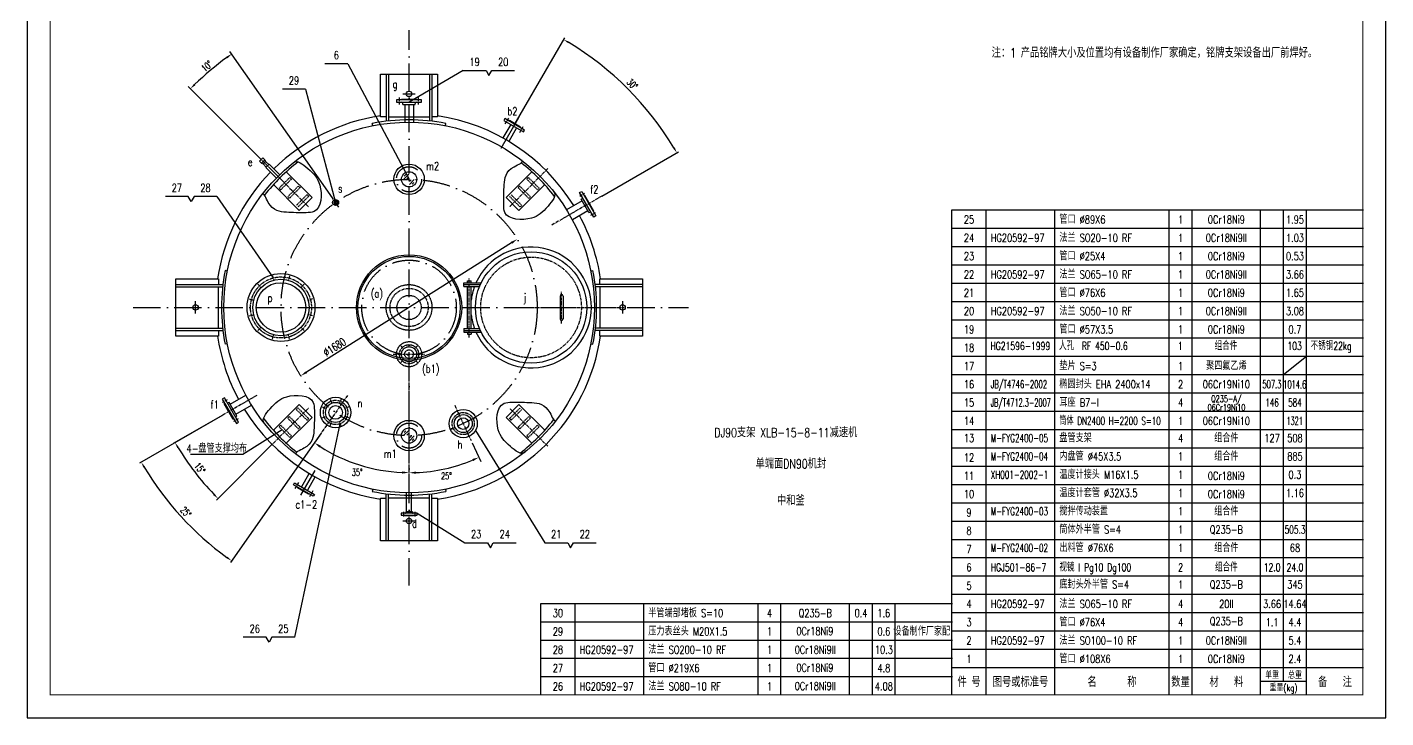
# Model space of a CAD drawing. Extents: x -20637 to -11727, y 16146 to 28761.
# Drawn here: x -20637 to -11727, y 16146 to 20674 of the extents above; entities that cross this region are included whole.
import ezdxf
from ezdxf.enums import TextEntityAlignment as Align

# ---------------------------------------------------------------- set-up
doc = ezdxf.new("R2010")
doc.units = 0
doc.header["$LTSCALE"] = 15
for name, pattern in [('ACAD_ISO10W100', [18, 12, -3, 0, -3]), ('CENTER', [2, 1.25, -0.25, 0.25, -0.25]), ('HIDDEN', [0.375, 0.25, -0.125])]:
    doc.linetypes.add(name, pattern=pattern)
for name, color, linetype in [('CEN', 2, 'CENTER'), ('hgj', 1, 'Continuous'), ('hgjx', 2, 'CENTER'), ('hgjy', 7, 'Continuous'), ('K1', 4, 'Continuous'), ('RENK', 7, 'Continuous'), ('tank', 1, 'Continuous'), ('tankx', 2, 'ACAD_ISO10W100'), ('tanky', 7, 'Continuous'), ('zz', 1, 'Continuous')]:
    doc.layers.add(name, color=color, linetype=linetype)
doc.styles.add('hzfs', font='simplex.shx', dxfattribs={"width": 0.7, "bigfont": 'hzfs.shx'})
doc.styles.get("Standard").update_dxf_attribs({"font": 'txt', "width": 0.7, "bigfont": 'hztxt.shx'})
doc.dimstyles.new('PVCAD$2', dxfattribs={"dimscale": 15, "dimtxt": 3, "dimasz": 3, "dimexe": 2, "dimexo": 1, "dimgap": 1, "dimtad": 2, "dimtih": 1, "dimdec": 0, "dimzin": 0, "dimdsep": 46, "dimtxsty": 'hzfs', "dimcen": 0, "dimclrd": 4, "dimclre": 4, "dimclrt": 7, "dimadec": 0, "dimazin": 0, "dimtfac": 0.7, "dimtmove": 0, "dimatfit": 0, "dimfxl": 0, "dimarcsym": 0})
doc.dimstyles.get("Standard").update_dxf_attribs({"dimtxt": 0.18, "dimasz": 0.18, "dimexe": 0.18, "dimexo": 0.0625, "dimgap": 0.09, "dimtad": 0, "dimtih": 1, "dimtoh": 1, "dimdec": 4, "dimzin": 0, "dimdsep": 46, "dimtxsty": 'Standard', "dimcen": 0.09, "dimadec": 0, "dimazin": 0, "dimtfac": 1, "dimtdec": 4, "dimtofl": 0, "dimtmove": 0, "dimatfit": 3, "dimfxl": 0, "dimtolj": 1, "dimtzin": 0, "dimarcsym": 0})

# ---------------------------------------------------------------- blocks, each defined once
blk = doc.blocks.new('*D103')
at = {"color": 4, "lineweight": -2}
blk.add_line((-17460.5, 19260.3), (-18805.4, 18412.3), dxfattribs=at)
at = {"color": 4}
for points in [[(-17464.5, 19266.7), (-17456.5, 19254), (-17422.4, 19284.3)], [(-18809.4, 18418.6), (-18801.4, 18405.9), (-18843.5, 18388.3)]]:
    blk.add_solid(points, dxfattribs=at)
at = {"layer": 'Defpoints', "color": 0}
for p in [(-17422.4, 19284.3), (-18843.5, 18388.3)]:
    blk.add_point(p, dxfattribs=at)
at = {"color": 0, "insert": (-18621.7, 18576.9), "char_height": 52.5, "attachment_point": 5, "rotation": 32.23327, "style": 'hzfs'}
blk.add_mtext('\\A1;∅1680', dxfattribs=at)
blk = doc.blocks.new('*D86')
at = {"color": 4, "lineweight": -2}
for p, q in [((-19354.1, 18131.3), (-19900.9, 17815.6)), ((-18710.5, 18011.6), (-19303.9, 17164.1))]:
    blk.add_line(p, q, dxfattribs=at)
blk.add_arc((-18133, 18836.3), 2027.9, 211.10191, 233.89809, dxfattribs=at)
at = {"color": 4}
for points in [[(-19875, 17785.5), (-19863.8, 17792.1), (-19889.2, 17822.4)], [(-19324.1, 17203.1), (-19331.6, 17192.5), (-19296.1, 17175.2)]]:
    blk.add_solid(points, dxfattribs=at)
at = {"layer": 'Defpoints', "color": 0}
for p in [(-19132.4, 18259.3), (-18536.4, 18260.2), (-19354.1, 18131.3), (-18710.5, 18011.6), (-19723.7, 17578.5)]:
    blk.add_point(p, dxfattribs=at)
at = {"color": 7, "insert": (-19597.1, 17494.7), "char_height": 45, "attachment_point": 5, "rotation": 312.5, "style": 'hzfs'}
blk.add_mtext('\\A1;25°', dxfattribs=at)
blk = doc.blocks.new('*D87')
at = {"color": 4, "lineweight": -2}
for p, q in [((-17443, 20031.4), (-17112.3, 20604.2)), ((-16869.2, 19565.9), (-16365.1, 19857))]:
    blk.add_line(p, q, dxfattribs=at)
blk.add_arc((-18133, 18836.3), 2027.9, 31.10191, 58.89809, dxfattribs=at)
at = {"color": 4}
for points in [[(-17088.7, 20567.1), (-17082.1, 20578.3), (-17119, 20592.5)], [(-16391, 19887.2), (-16402.2, 19880.6), (-16376.8, 19850.3)]]:
    blk.add_solid(points, dxfattribs=at)
at = {"layer": 'Defpoints', "color": 0}
for p in [(-16579.5, 20139.8), (-17443, 20031.4), (-17558.9, 19830.7), (-16869.2, 19565.9), (-17199.5, 19375.2)]:
    blk.add_point(p, dxfattribs=at)
at = {"color": 7, "insert": (-16669.3, 20300), "char_height": 45, "attachment_point": 5, "rotation": 315, "style": 'hzfs'}
blk.add_mtext('\\A1;30°', dxfattribs=at)
blk = doc.blocks.new('*D89')
at = {"layer": 'Defpoints', "color": 0}
for p in [(-19390.8, 20427), (-19110.1, 19813.5), (-18953.5, 19656.8), (-18636.1, 19554.9), (-18593.6, 19494.1)]:
    blk.add_point(p, dxfattribs=at)
at = {"layer": 'hgjy', "color": 4, "lineweight": -2}
for p, q in [((-18636.1, 19554.9), (-19307.3, 20513.5)), ((-19110.1, 19813.5), (-19580.7, 20284.1))]:
    blk.add_line(p, q, dxfattribs=at)
blk.add_arc((-18133, 18836.3), 2027.9, 126.10191, 133.89809, dxfattribs=at)
at = {"layer": 'hgjy', "color": 4}
for points in [[(-19331.6, 20480.1), (-19324.1, 20469.5), (-19296.1, 20497.5)], [(-19534.5, 20292.9), (-19543.6, 20302.2), (-19566.9, 20270.3)]]:
    blk.add_solid(points, dxfattribs=at)
at = {"layer": 'hgjy', "color": 7, "insert": (-19459.6, 20417.4), "char_height": 45, "attachment_point": 5, "rotation": 40, "style": 'hzfs'}
blk.add_mtext('\\A1;10°', dxfattribs=at)
blk = doc.blocks.new('*D93')
at = {"color": 4, "lineweight": -2}
for p, q in [((-19354.1, 18131.3), (-19679, 17943.7)), ((-19043.3, 17926), (-19395.3, 17574))]:
    blk.add_line(p, q, dxfattribs=at)
blk.add_arc((-18133, 18836.3), 1771.7, 211.26123, 223.73877, dxfattribs=at)
at = {"color": 4}
for points in [[(-19653.1, 17913.6), (-19641.9, 17920.2), (-19667.3, 17950.4)], [(-19408.4, 17615.9), (-19417.7, 17606.8), (-19385.8, 17583.5)]]:
    blk.add_solid(points, dxfattribs=at)
at = {"layer": 'Defpoints', "color": 0}
for p in [(-19132.4, 18259.3), (-19354.1, 18131.3), (-18793.1, 18176.2), (-19043.3, 17926), (-19584.3, 17820.1)]:
    blk.add_point(p, dxfattribs=at)
at = {"color": 7, "insert": (-19505.3, 17783.3), "char_height": 45, "attachment_point": 5, "rotation": 307.5, "style": 'hzfs'}
blk.add_mtext('\\A1;15°', dxfattribs=at)
blk = doc.blocks.new('*D113')
at = {"layer": 'Defpoints', "color": 0}
for p in [(-18133, 18476.3), (-17833.9, 18194.9), (-17726, 17963.6), (-17975.9, 17763.9), (-18133, 17635.7)]:
    blk.add_point(p, dxfattribs=at)
at = {"layer": 'tanky', "color": 4, "lineweight": -2}
blk.add_line((-17719.7, 17950), (-17662.2, 17826.9), dxfattribs=at)
blk.add_arc((-18133, 18836.3), 1083.8, 272.37907, 292.62093, dxfattribs=at)
at = {"layer": 'tanky', "color": 4}
for points in [[(-17719.1, 17842.7), (-17713.1, 17829), (-17674.9, 17854)], [(-18087.8, 17745.9), (-18088.1, 17760.9), (-18133, 17752.5)]]:
    blk.add_solid(points, dxfattribs=at)
at = {"layer": 'tanky', "color": 7, "insert": (-17888.2, 17732.3), "char_height": 45, "attachment_point": 5, "style": 'hzfs'}
blk.add_mtext('25°', dxfattribs=at)
blk = doc.blocks.new('*D114')
at = {"layer": 'Defpoints', "color": 0}
for p in [(-18133, 18476.3), (-18536.4, 18260.2), (-18710.5, 18011.6), (-18561.8, 17842.3), (-18133, 17635.7)]:
    blk.add_point(p, dxfattribs=at)
at = {"layer": 'tanky', "color": 4, "lineweight": -2}
blk.add_line((-18719.1, 17999.3), (-18771.1, 17924.9), dxfattribs=at)
blk.add_arc((-18133, 18836.3), 1082.6, 237.38175, 267.61825, dxfattribs=at)
at = {"layer": 'tanky', "color": 4}
for points in [[(-18720.7, 17918.2), (-18712.4, 17930.7), (-18753.9, 17949.5)], [(-18177.8, 17762.1), (-18178.1, 17747.2), (-18133, 17753.7)]]:
    blk.add_solid(points, dxfattribs=at)
at = {"layer": 'tanky', "color": 7, "insert": (-18473.6, 17755.9), "char_height": 45, "attachment_point": 5, "style": 'hzfs'}
blk.add_mtext('35°', dxfattribs=at)

msp = doc.modelspace()

# ---------------------------------------------------------------- linework, layer by layer
for p, q in [((-20637.40791, 28761.29449), (-20637.40791, 16146.29449)), ((-20637.40791, 28761.29449), (-20637.40791, 16146.29449)), ((-11727.40791, 16146.29449), (-11727.40791, 28761.29449)), ((-11727.40791, 16146.29449), (-11727.40791, 28761.29449)), ((-18534.77223, 20433.81733), (-18132.972, 19676.32094)), ((-17778.03085, 20389.77044), (-18132.972, 20181.32094)), ((-18812.65871, 20268.27843), (-18614.84399, 19524.50546)), ((-17415.472, 20079.06739), (-17531.39418, 19878.2843)), ((-12398.22723, 18396.29449), (-12248.22723, 18516.29449)), ((-18843.06228, 17606.4085), (-18749.73247, 17768.06048)), ((-18080.472, 17487.32094), (-17768.20146, 17293.92743)), ((-20637.40791, 16146.29449), (-11727.40791, 16146.29449)), ((-20637.40791, 16146.29449), (-11727.40791, 16146.29449))]:
    msp.add_line(p, q)
at = {"color": 1}
for p, q in [((-19101.52838, 19782.2499), (-19114.57674, 19795.29825)), ((-19101.52838, 19782.2499), (-19090.43123, 19776.80961)), ((-19078.90097, 19804.87732), (-19091.94932, 19817.92567)), ((-19078.90097, 19804.87732), (-19073.46067, 19793.78017)), ((-19052.35134, 19772.67084), (-19073.46067, 19793.78017)), ((-19052.35134, 19772.67084), (-19073.46067, 19793.78017)), ((-19069.3219, 19755.70027), (-19090.43123, 19776.80961)), ((-19003.34595, 19684.06747), (-19072.15033, 19752.87185)), ((-18980.71854, 19706.69489), (-19049.52291, 19775.49926))]:
    msp.add_line(p, q, dxfattribs=at)
at = {"color": 7, "linetype": 'CENTER'}
msp.add_line((-18953.49373, 19656.84267), (-19110.1342, 19813.48313), dxfattribs=at)
at = {"linetype": 'HIDDEN'}
for p, q in [((-18914.88429, 19688.9439), (-18985.59497, 19618.23322)), ((-18985.59497, 19618.23322), (-18974.98837, 19607.62662)), ((-18904.27769, 19678.3373), (-18974.98837, 19607.62662)), ((-18858.31575, 19632.37536), (-18929.02643, 19561.66468)), ((-18847.70915, 19621.76876), (-18918.41982, 19551.05808)), ((-18914.88429, 19688.9439), (-18904.27769, 19678.3373)), ((-18858.31575, 19632.37536), (-18847.70915, 19621.76876)), ((-17407.62826, 19632.37536), (-17418.23486, 19621.76876)), ((-17347.52418, 19551.05808), (-17418.23486, 19621.76876)), ((-17336.91758, 19561.66468), (-17407.62826, 19632.37536)), ((-17351.05972, 19688.9439), (-17361.66632, 19678.3373)), ((-17290.95564, 19607.62662), (-17361.66632, 19678.3373)), ((-17280.34904, 19618.23322), (-17351.05972, 19688.9439)), ((-17280.34904, 19618.23322), (-17290.95564, 19607.62662)), ((-18929.02643, 19561.66468), (-18918.41982, 19551.05808)), ((-18801.7472, 19575.80682), (-18872.45788, 19505.09614)), ((-18791.1406, 19565.20022), (-18861.85128, 19494.48954)), ((-18801.7472, 19575.80682), (-18791.1406, 19565.20022)), ((-17404.09273, 19494.48954), (-17474.8034, 19565.20022)), ((-17393.48612, 19505.09614), (-17464.1968, 19575.80682)), ((-17336.91758, 19561.66468), (-17347.52418, 19551.05808)), ((-17393.48612, 19505.09614), (-17404.09273, 19494.48954)), ((-18872.45788, 18167.54574), (-18861.85128, 18178.15234)), ((-18861.85128, 18178.15234), (-18791.1406, 18107.44166)), ((-17474.8034, 18107.44166), (-17404.09273, 18178.15234)), ((-18929.02643, 18110.97719), (-18918.41982, 18121.5838)), ((-18929.02643, 18110.97719), (-18858.31575, 18040.26652)), ((-18918.41982, 18121.5838), (-18847.70915, 18050.87312)), ((-18872.45788, 18167.54574), (-18801.7472, 18096.83506)), ((-18801.7472, 18096.83506), (-18791.1406, 18107.44166)), ((-17464.1968, 18096.83506), (-17474.8034, 18107.44166)), ((-17464.1968, 18096.83506), (-17393.48612, 18167.54574)), ((-17418.23486, 18050.87312), (-17347.52418, 18121.5838)), ((-17407.62826, 18040.26652), (-17336.91758, 18110.97719)), ((-17336.91758, 18110.97719), (-17347.52418, 18121.5838)), ((-18985.59497, 18054.40865), (-18974.98837, 18065.01525)), ((-18985.59497, 18054.40865), (-18914.88429, 17983.69797)), ((-18974.98837, 18065.01525), (-18904.27769, 17994.30457)), ((-18858.31575, 18040.26652), (-18847.70915, 18050.87312)), ((-17407.62826, 18040.26652), (-17418.23486, 18050.87312)), ((-17361.66632, 17994.30457), (-17290.95564, 18065.01525)), ((-17351.05972, 17983.69797), (-17280.34904, 18054.40865)), ((-17280.34904, 18054.40865), (-17290.95564, 18065.01525)), ((-18914.88429, 17983.69797), (-18904.27769, 17994.30457)), ((-17351.05972, 17983.69797), (-17361.66632, 17994.30457))]:
    msp.add_line(p, q, dxfattribs=at)
at = {"color": 1, "linetype": 'Continuous'}
msp.add_circle((-17332.972, 18836.32094), 365, dxfattribs=at)
at = {"color": 2, "linetype": 'CENTER'}
msp.add_circle((-17332.972, 18836.32094), 330, dxfattribs=at)
at = {"linetype": 'HIDDEN'}
for centre, radius in [((-18132.972, 18836.32094), 150), ((-18132.972, 18836.32094), 79.5), ((-18132.972, 18529.9553), 82.5), ((-18132.972, 18529.9553), 49.5), ((-18132.972, 18529.9553), 28.5)]:
    msp.add_circle(centre, radius, dxfattribs=at)
msp.add_arc((-18614.77621, 19524.40865), 14.37779, 215.490355208, 125)
at = {"layer": 'CEN'}
for p, q in [((-19043.28261, 19746.63154), (-18793.1425, 19496.49144)), ((-17222.6614, 19746.63154), (-17472.8015, 19496.49144)), ((-18593.55631, 19494.10349), (-18636.13168, 19554.90743)), ((-18236.8495, 18529.9553), (-18031.50518, 18529.9553)), ((-18536.36514, 18260.21584), (-18710.47574, 18011.56012)), ((-17833.87631, 18194.90815), (-17726.03042, 17963.6319)), ((-19043.28261, 17926.01034), (-18793.1425, 18176.15044)), ((-17222.6614, 17926.01034), (-17472.8015, 18176.15044))]:
    msp.add_line(p, q, dxfattribs=at)
msp.add_circle((-17777.97266, 18075.0224), 72.5, dxfattribs=at)
at = {"layer": 'Defpoints', "color": 0, "linetype": 'ByBlock'}
for p in [(-19103.26303, 19806.61196), (-19060.83662, 19764.18556), (-19060.83662, 19764.18556)]:
    msp.add_point(p, dxfattribs=at)
at = {"layer": 'hgj'}
for p, q in [((-18050.472, 20197.32094), (-18215.472, 20197.32094)), ((-18215.472, 20197.32094), (-18215.472, 20181.32094)), ((-18215.472, 20181.32094), (-18050.472, 20181.32094)), ((-18182.472, 20201.32094), (-18083.472, 20201.32094)), ((-18182.472, 20197.32094), (-18182.472, 20201.32094)), ((-18173.712, 20167.32094), (-18174.56234, 20176.76913)), ((-18173.712, 20167.32094), (-18092.232, 20167.32094)), ((-18161.472, 20167.32094), (-18161.472, 20050.98663)), ((-18104.472, 20167.32094), (-18104.472, 20050.98663)), ((-18092.232, 20167.32094), (-18091.38167, 20176.76913)), ((-18083.472, 20201.32094), (-18083.472, 20197.32094)), ((-18050.472, 20181.32094), (-18050.472, 20197.32094)), ((-17504.92391, 20074.13215), (-17511.92391, 20062.00779)), ((-17511.92391, 20062.00779), (-17382.0201, 19987.00779)), ((-17375.0201, 19999.13215), (-17504.92391, 20074.13215)), ((-17474.34507, 20061.09625), (-17476.34507, 20057.63215)), ((-17401.59894, 20019.09625), (-17474.34507, 20061.09625)), ((-17466.45757, 20035.75779), (-17517.56175, 19947.24276)), ((-17427.48643, 20013.25779), (-17478.59061, 19924.74276)), ((-17403.59894, 20015.63215), (-17401.59894, 20019.09625)), ((-17382.0201, 19987.00779), (-17375.0201, 19999.13215)), ((-16997.56014, 19535.7299), (-17100.26589, 19476.43271)), ((-17014.41784, 19588.92829), (-17000.56143, 19596.92829)), ((-16921.91784, 19428.71359), (-17014.41784, 19588.92829)), ((-17004.02014, 19546.91895), (-16998.65242, 19550.69744)), ((-16953.10014, 19458.72292), (-17004.02014, 19546.91895)), ((-17000.56143, 19596.92829), (-16908.06143, 19436.71359)), ((-16980.34733, 19569.91644), (-16983.81143, 19567.91644)), ((-16921.34733, 19467.72544), (-16980.34733, 19569.91644)), ((-16959.56014, 19469.91197), (-17062.26589, 19410.61478)), ((-16953.10014, 19458.72292), (-16947.14401, 19461.48226)), ((-16924.81143, 19465.72544), (-16921.34733, 19467.72544)), ((-16908.06143, 19436.71359), (-16921.91784, 19428.71359)), ((-14573.22723, 16296.29449), (-14573.22723, 19476.29449)), ((-19344.02617, 18243.92829), (-19357.88258, 18235.92829)), ((-19357.88258, 18235.92829), (-19265.38258, 18075.71359)), ((-19344.59668, 18204.91644), (-19341.13258, 18206.91644)), ((-19285.59668, 18102.72544), (-19344.59668, 18204.91644)), ((-19251.52617, 18083.71359), (-19344.02617, 18243.92829)), ((-19312.84387, 18213.91895), (-19318.79999, 18211.15961)), ((-19261.92387, 18125.72292), (-19312.84387, 18213.91895)), ((-19306.38387, 18202.7299), (-19203.67812, 18262.02709)), ((-19268.38387, 18136.91197), (-19165.67812, 18196.20916)), ((-19282.13258, 18104.72544), (-19285.59668, 18102.72544)), ((-19261.92387, 18125.72292), (-19267.29159, 18121.94444)), ((-19265.38258, 18075.71359), (-19251.52617, 18083.71359)), ((-18838.45757, 17659.38408), (-18787.3534, 17747.89911)), ((-18890.92391, 17673.50973), (-18883.92391, 17685.63408)), ((-18761.0201, 17598.50973), (-18890.92391, 17673.50973)), ((-18883.92391, 17685.63408), (-18754.0201, 17610.63408)), ((-18864.34507, 17653.54563), (-18862.34507, 17657.00973)), ((-18791.59894, 17611.54563), (-18864.34507, 17653.54563)), ((-18799.48643, 17636.88408), (-18748.38226, 17725.39911)), ((-18789.59894, 17615.00973), (-18791.59894, 17611.54563)), ((-18754.0201, 17610.63408), (-18761.0201, 17598.50973)), ((-18148.972, 17497.32094), (-18148.972, 17621.42629)), ((-18116.972, 17497.32094), (-18116.972, 17621.42629)), ((-18185.472, 17487.32094), (-18185.472, 17475.32094)), ((-18080.472, 17487.32094), (-18185.472, 17487.32094)), ((-18185.472, 17475.32094), (-18080.472, 17475.32094)), ((-18160.972, 17471.32094), (-18160.972, 17475.32094)), ((-18104.972, 17471.32094), (-18160.972, 17471.32094)), ((-18154.572, 17497.32094), (-18155.14427, 17490.96239)), ((-18111.372, 17497.32094), (-18154.572, 17497.32094)), ((-18111.372, 17497.32094), (-18110.79973, 17490.96239)), ((-18104.972, 17475.32094), (-18104.972, 17471.32094)), ((-18080.472, 17475.32094), (-18080.472, 17487.32094)), ((-17269.04655, 16296.29449), (-17269.04655, 16896.29449))]:
    msp.add_line(p, q, dxfattribs=at)
for centre, radius in [((-18972.972, 18836.32094), 222.5), ((-18972.972, 18836.32094), 185), ((-18972.972, 18836.32094), 162.5), ((-18614.77621, 18148.23322), 100), ((-18614.77621, 18148.23322), 66), ((-18614.77621, 18148.23322), 44.5), ((-17777.97266, 18075.0224), 92.5), ((-17777.97266, 18075.0224), 59), ((-17777.97266, 18075.0224), 38)]:
    msp.add_circle(centre, radius, dxfattribs=at)
for centre, radius, start, end in [((-18179.54221, 20176.32094), 5, 5.142764558, 90), ((-18086.40179, 20176.32094), 5, 90, 174.857235442), ((-17002.10611, 19555.60376), 6, 305.142764558, 30), ((-16944.62186, 19456.03812), 6, 30, 114.857235442), ((-19321.32214, 18216.60376), 6, 210, 294.857235442), ((-19263.83789, 18117.03812), 6, 125.142764558, 210), ((-18159.12817, 17491.32094), 4, 270, 354.857235442), ((-18106.81584, 17491.32094), 4, 185.142764558, 270)]:
    msp.add_arc(centre, radius, start, end, dxfattribs=at)
at = {"layer": 'hgjx'}
for p, q in [((-18195.472, 20166.32094), (-18195.472, 20212.32094)), ((-18070.472, 20166.32094), (-18070.472, 20212.32094)), ((-17502.1034, 20039.01741), (-17479.6034, 20077.98855)), ((-17406.84061, 19984.01741), (-17384.34061, 20022.98855)), ((-16869.22651, 19565.94474), (-17199.52894, 19375.24454)), ((-17013.07809, 19566.60778), (-16981.90117, 19584.60778)), ((-16940.57809, 19441.0341), (-16909.40117, 19459.0341)), ((-19124.99996, 18988.3489), (-19103.78676, 18967.13569)), ((-19028.6181, 19043.99499), (-19020.85353, 19015.01722)), ((-18917.32591, 19043.99499), (-18925.09048, 19015.01722)), ((-18820.94405, 18988.3489), (-18842.15725, 18967.13569)), ((-19180.64606, 18891.96703), (-19151.66828, 18884.20246)), ((-18765.29795, 18891.96703), (-18794.27573, 18884.20246)), ((-17390.82013, 18836.32094), (-16722.972, 18836.32094)), ((-19180.64606, 18780.67484), (-19151.66828, 18788.43941)), ((-18765.29795, 18780.67484), (-18794.27573, 18788.43941)), ((-19124.99996, 18684.29298), (-19103.78676, 18705.50618)), ((-19028.6181, 18628.64688), (-19020.85353, 18657.62466)), ((-18917.32591, 18628.64688), (-18925.09048, 18657.62466)), ((-18820.94405, 18684.29298), (-18842.15725, 18705.50618)), ((-18187.77278, 18584.75608), (-18166.55958, 18563.54287)), ((-18078.17123, 18584.75608), (-18099.38443, 18563.54287)), ((-18187.77278, 18475.15453), (-18166.55958, 18496.36773)), ((-18078.17123, 18475.15453), (-18099.38443, 18496.36773)), ((-19325.36592, 18231.60778), (-19356.54283, 18213.60778)), ((-19132.37396, 18259.31595), (-19354.06782, 18131.32094)), ((-18702.54477, 18184.58815), (-18674.82838, 18173.10764)), ((-18651.13114, 18236.00178), (-18639.65063, 18208.28539)), ((-18578.42128, 18236.00178), (-18589.90179, 18208.28539)), ((-18527.00765, 18184.58815), (-18554.72404, 18173.10764)), ((-19252.86592, 18106.0341), (-19284.04283, 18088.0341)), ((-18702.54477, 18111.87829), (-18674.82838, 18123.3588)), ((-18651.13114, 18060.46466), (-18639.65063, 18088.18105)), ((-18578.42128, 18060.46466), (-18589.90179, 18088.18105)), ((-18527.00765, 18111.87829), (-18554.72404, 18123.3588)), ((-17814.95176, 18154.32433), (-17802.27321, 18127.13509)), ((-17698.67073, 18112.00149), (-17725.85997, 18099.32295)), ((-17857.27459, 18038.0433), (-17830.08536, 18050.72185)), ((-17740.99357, 17995.72047), (-17753.67211, 18022.9097)), ((-18859.1034, 17688.62446), (-18881.6034, 17649.65332)), ((-18763.84061, 17633.62446), (-18786.34061, 17594.65332)), ((-18170.472, 17497.32094), (-18170.472, 17465.32094)), ((-18095.472, 17497.32094), (-18095.472, 17465.32094))]:
    msp.add_line(p, q, dxfattribs=at)
for centre, radius in [((-18972.972, 18836.32094), 200), ((-18132.972, 18836.32094), 125), ((-18132.972, 18529.9553), 62.5), ((-18614.77621, 18148.23322), 80)]:
    msp.add_circle(centre, radius, dxfattribs=at)
at = {"layer": 'hgjy'}
for p, q in [((-18534.77223, 20433.81733), (-18684.77223, 20433.81733)), ((-17778.03085, 20389.77044), (-17628.03085, 20389.77044)), ((-17628.03085, 20389.77044), (-17609.28085, 20357.29544)), ((-17609.28085, 20357.29544), (-17590.53085, 20389.77044)), ((-17590.53085, 20389.77044), (-17440.53085, 20389.77044)), ((-18812.65871, 20268.27843), (-18962.65871, 20268.27843)), ((-19580.60454, 19564.48794), (-19730.60454, 19564.48794)), ((-19561.85454, 19532.01294), (-19580.60454, 19564.48794)), ((-19543.10454, 19564.48794), (-19561.85454, 19532.01294)), ((-19393.10454, 19564.48794), (-19543.10454, 19564.48794)), ((-19393.10454, 19564.48794), (-19024.73581, 19029.5061)), ((-14573.22723, 19476.29449), (-11873.22723, 19476.29449)), ((-14348.22723, 16296.29449), (-14348.22723, 19476.29449)), ((-13898.22723, 16296.29449), (-13898.22723, 19476.29449)), ((-13148.22723, 16296.29449), (-13148.22723, 19476.29449)), ((-12998.22723, 16296.29449), (-12998.22723, 19476.29449)), ((-12548.22723, 16296.29449), (-12548.22723, 19476.29449)), ((-12398.22723, 16386.29449), (-12398.22723, 19476.29449)), ((-12248.22723, 16296.29449), (-12248.22723, 19476.29449)), ((-14573.22723, 19356.29449), (-11873.22723, 19356.29449)), ((-14573.22723, 19236.29449), (-11873.22723, 19236.29449)), ((-14573.22723, 19116.29449), (-11873.22723, 19116.29449)), ((-14573.22723, 18996.29449), (-11873.22723, 18996.29449)), ((-14573.22723, 18876.29449), (-11873.22723, 18876.29449)), ((-14573.22723, 18756.29449), (-11873.22723, 18756.29449)), ((-14573.22723, 18636.29449), (-11873.22723, 18636.29449)), ((-14573.22723, 18516.29449), (-11873.22723, 18516.29449)), ((-14573.22723, 18396.29449), (-11873.22723, 18396.29449)), ((-14573.22723, 18276.29449), (-11873.22723, 18276.29449)), ((-14573.22723, 18156.29449), (-11873.22723, 18156.29449)), ((-18966.22497, 18035.03866), (-19223.16509, 17872.93182)), ((-18882.38389, 16674.14574), (-18584.16154, 18074.32286)), ((-17697.70007, 18029.05979), (-17242.79898, 17293.92743)), ((-14573.22723, 18036.29449), (-11873.22723, 18036.29449)), ((-14573.22723, 17916.29449), (-11873.22723, 17916.29449)), ((-19223.16509, 17872.93182), (-19566.13412, 17872.93182)), ((-14573.22723, 17796.29449), (-11873.22723, 17796.29449)), ((-14573.22723, 17676.29449), (-11873.22723, 17676.29449)), ((-14573.22723, 17556.29449), (-11873.22723, 17556.29449)), ((-14573.22723, 17436.29449), (-11873.22723, 17436.29449)), ((-17768.20146, 17293.92743), (-17618.20146, 17293.92743)), ((-17618.20146, 17293.92743), (-17599.45146, 17261.45243)), ((-17599.45146, 17261.45243), (-17580.70146, 17293.92743)), ((-17580.70146, 17293.92743), (-17430.70146, 17293.92743)), ((-17242.79898, 17293.92743), (-17092.79898, 17293.92743)), ((-17092.79898, 17293.92743), (-17074.04898, 17261.45243)), ((-17074.04898, 17261.45243), (-17055.29898, 17293.92743)), ((-17055.29898, 17293.92743), (-16905.29898, 17293.92743)), ((-14573.22723, 17316.29449), (-11873.22723, 17316.29449)), ((-14573.22723, 17196.29449), (-11873.22723, 17196.29449)), ((-14573.22723, 17076.29449), (-11873.22723, 17076.29449)), ((-14573.22723, 16956.29449), (-11873.22723, 16956.29449)), ((-17269.04655, 16896.29449), (-14569.04655, 16896.29449)), ((-17044.04655, 16296.29449), (-17044.04655, 16896.29449)), ((-16594.04655, 16296.29449), (-16594.04655, 16896.29449)), ((-15844.04655, 16296.29449), (-15844.04655, 16896.29449)), ((-15694.04655, 16296.29449), (-15694.04655, 16896.29449)), ((-15244.04655, 16296.29449), (-15244.04655, 16896.29449)), ((-15094.04655, 16296.29449), (-15094.04655, 16896.29449)), ((-14944.04655, 16296.29449), (-14944.04655, 16896.29449)), ((-17269.04655, 16776.29449), (-14569.04655, 16776.29449)), ((-14573.22723, 16836.29449), (-11873.22723, 16836.29449)), ((-19069.88389, 16674.14574), (-19219.88389, 16674.14574)), ((-19051.13389, 16641.67074), (-19069.88389, 16674.14574)), ((-19032.38389, 16674.14574), (-19051.13389, 16641.67074)), ((-18882.38389, 16674.14574), (-19032.38389, 16674.14574)), ((-14573.22723, 16716.29449), (-11873.22723, 16716.29449)), ((-17269.04655, 16656.29449), (-14569.04655, 16656.29449)), ((-14573.22723, 16596.29449), (-11873.22723, 16596.29449)), ((-17269.04655, 16536.29449), (-14569.04655, 16536.29449)), ((-17269.04655, 16416.29449), (-14569.04655, 16416.29449)), ((-14573.22723, 16476.29449), (-11873.22723, 16476.29449)), ((-12548.22723, 16386.29449), (-12248.22723, 16386.29449))]:
    msp.add_line(p, q, dxfattribs=at)
for points, start_tangent, end_tangent in [([(-18893.43575, 19783.90729), (-18797.28218, 19747.49152), (-18718.25713, 19638.85847), (-18755.77413, 19464.726), (-18807.65921, 19457.53699), (-18937.77101, 19459.93337), (-19055.90936, 19525.43264), (-19097.69055, 19574.92985)], (0.6986171327, 0.7154957037), (-0.6072977996, -0.7944742806)), ([(-17185.38565, 19596.78468), (-17221.80142, 19500.63111), (-17330.43447, 19421.60607), (-17504.56694, 19459.12306), (-17511.75595, 19511.00815), (-17509.35957, 19641.11994), (-17443.8603, 19759.25829), (-17394.3631, 19801.03949)], (0.7154957037, -0.6986171327), (-0.7944742806, 0.6072977996)), ([(-19080.55836, 18075.85719), (-19044.14259, 18172.01076), (-18935.50954, 18251.03581), (-18761.37707, 18213.51881), (-18754.18805, 18161.63373), (-18756.58444, 18031.52194), (-18822.08371, 17913.38358), (-18871.58091, 17871.60239)], (-0.7154957037, 0.6986171327), (0.7944742806, -0.6072977996)), ([(-17372.50826, 17888.73459), (-17468.66183, 17925.15035), (-17547.68687, 18033.7834), (-17510.16988, 18207.91588), (-17458.28479, 18215.10489), (-17328.173, 18212.7085), (-17210.03465, 18147.20923), (-17168.25345, 18097.71203)], (-0.6986171327, -0.7154957037), (0.6072977996, 0.7944742806))]:
    msp.add_spline(points, degree=3, dxfattribs=dict(at, start_tangent=start_tangent, end_tangent=end_tangent))
at = {"layer": 'K1', "const_width": 6}
msp.add_lwpolyline([(-20487.40791, 16296.29449), (-20487.40791, 28386.29449), (-11877.40791, 28386.29449), (-11877.40791, 16296.29449)], close=True, dxfattribs=at)
msp.add_lwpolyline([(-20487.40791, 16296.29449), (-20487.40791, 28386.29449), (-11877.40791, 28386.29449), (-11877.40791, 16296.29449)], close=True, dxfattribs=at)
at = {"layer": 'RENK', "color": 1, "linetype": 'Continuous'}
for p, q in [((-17773.472, 18974.32094), (-17773.472, 18998.32094)), ((-17773.472, 18998.32094), (-17660.0515, 18998.32094)), ((-17773.472, 18986.32094), (-17665.72567, 18986.32094)), ((-17749.972, 18998.32094), (-17749.972, 19010.32094)), ((-17749.972, 19010.32094), (-17725.972, 19010.32094)), ((-17749.972, 18998.32094), (-17749.972, 19006.32094)), ((-17725.972, 18998.32094), (-17725.972, 19010.32094)), ((-17725.972, 18998.32094), (-17725.972, 19006.32094)), ((-17773.472, 18974.32094), (-17670.8788, 18974.32094)), ((-17749.972, 18698.32094), (-17749.972, 18974.32094)), ((-17725.972, 18698.32094), (-17725.972, 18974.32094)), ((-17142.972, 18911.32094), (-17142.972, 18761.32094)), ((-17122.972, 18911.32094), (-17122.972, 18761.32094)), ((-17773.472, 18698.32094), (-17773.472, 18674.32094)), ((-17773.472, 18698.32094), (-17670.8788, 18698.32094)), ((-17773.472, 18686.32094), (-17665.72567, 18686.32094)), ((-17773.472, 18674.32094), (-17660.0515, 18674.32094)), ((-17749.972, 18674.32094), (-17749.972, 18666.32094)), ((-17749.972, 18674.32094), (-17749.972, 18662.32094)), ((-17749.972, 18662.32094), (-17725.972, 18662.32094)), ((-17725.972, 18674.32094), (-17725.972, 18666.32094)), ((-17725.972, 18674.32094), (-17725.972, 18662.32094))]:
    msp.add_line(p, q, dxfattribs=at)
at = {"layer": 'RENK', "color": 2, "linetype": 'CENTER'}
for p, q in [((-17737.972, 18640.41905), (-17737.972, 19027.30572)), ((-17132.972, 18731.72463), (-17132.972, 18940.91725)), ((-18132.972, 17635.65608), (-18132.972, 18476.334))]:
    msp.add_line(p, q, dxfattribs=at)
at = {"layer": 'RENK', "color": 1, "linetype": 'Continuous'}
for radius in [19.86703, 10]:
    msp.add_circle((-18614.77621, 19524.40865), radius, dxfattribs=at)
for centre, radius, start, end in [((-17332.972, 18836.32094), 395.86196, 204.156697378, 155.843302622), ((-17332.972, 18836.32094), 395.86196, 159.597902059, 173.106185039), ((-17132.972, 18911.32094), 10, 0, 180), ((-17332.972, 18836.32094), 395.86196, 186.893814961, 200.402097941), ((-17132.972, 18761.32094), 10, 180, 0)]:
    msp.add_arc(centre, radius, start, end, dxfattribs=at)
at = {"layer": 'tank'}
for p, q in [((-18282.972, 20366.32094), (-18282.972, 20057.14033)), ((-18267.972, 20366.32094), (-18267.972, 20058.88995)), ((-17997.972, 20366.32094), (-17997.972, 20058.88995)), ((-17982.972, 20366.32094), (-17982.972, 20057.14033)), ((-18267.972, 20086.32094), (-17997.972, 20086.32094)), ((-18371.41431, 20027.69421), (-18374.35804, 20042.40252)), ((-17894.5297, 20027.69421), (-17891.58597, 20042.40252)), ((-18938.01241, 19726.21416), (-18768.81335, 19557.0151)), ((-17327.9316, 19726.21416), (-17497.13066, 19557.0151)), ((-19022.86522, 19641.36134), (-18853.66616, 19472.16228)), ((-17243.07878, 19641.36134), (-17412.27784, 19472.16228)), ((-18768.81335, 19557.0151), (-18853.66616, 19472.16228)), ((-17412.27784, 19472.16228), (-17497.13066, 19557.0151)), ((-19324.34527, 19074.76324), (-19339.05358, 19077.70697)), ((-16941.59873, 19074.76324), (-16926.89042, 19077.70697)), ((-19662.972, 18986.32094), (-19353.7914, 18986.32094)), ((-16602.972, 18986.32094), (-16912.15261, 18986.32094)), ((-19662.972, 18971.32094), (-19355.54102, 18971.32094)), ((-19382.972, 18701.32094), (-19382.972, 18971.32094)), ((-16602.972, 18971.32094), (-16910.40299, 18971.32094)), ((-16882.972, 18971.32094), (-16882.972, 18701.32094)), ((-19662.972, 18701.32094), (-19355.54102, 18701.32094)), ((-19662.972, 18686.32094), (-19353.7914, 18686.32094)), ((-16602.972, 18686.32094), (-16912.15261, 18686.32094)), ((-16602.972, 18701.32094), (-16910.40299, 18701.32094)), ((-19324.34527, 18597.87863), (-19339.05358, 18594.9349)), ((-16941.59873, 18597.87863), (-16926.89042, 18594.9349)), ((-19022.86522, 18031.28053), (-18853.66616, 18200.47959)), ((-18853.66616, 18200.47959), (-18768.81335, 18115.62678)), ((-17497.13066, 18115.62678), (-17412.27784, 18200.47959)), ((-17243.07878, 18031.28053), (-17412.27784, 18200.47959)), ((-18938.01241, 17946.42772), (-18768.81335, 18115.62678)), ((-17327.9316, 17946.42772), (-17497.13066, 18115.62678)), ((-18371.41431, 17644.94767), (-18374.35804, 17630.23936)), ((-17894.5297, 17644.94767), (-17891.58597, 17630.23936)), ((-18282.972, 17306.32094), (-18282.972, 17615.50154)), ((-18267.972, 17306.32094), (-18267.972, 17613.75192)), ((-17997.972, 17586.32094), (-18267.972, 17586.32094)), ((-17997.972, 17306.32094), (-17997.972, 17613.75192)), ((-17982.972, 17306.32094), (-17982.972, 17615.50154))]:
    msp.add_line(p, q, dxfattribs=at)
at = {"layer": 'tank', "color": 1}
for p, q in [((-19091.94932, 19817.92567), (-19114.57674, 19795.29825)), ((-19078.90097, 19804.87732), (-19101.52838, 19782.2499)), ((-19073.46067, 19793.78017), (-19090.43123, 19776.80961)), ((-19049.52291, 19775.49926), (-19072.15033, 19752.87185))]:
    msp.add_line(p, q, dxfattribs=at)
at = {"layer": 'tank'}
for points in [[(-18282.972, 20086.32094), (-18320.472, 20086.32094), (-18320.472, 20366.32094), (-17945.472, 20366.32094), (-17945.472, 20086.32094), (-17982.972, 20086.32094)], [(-19382.972, 18686.32094), (-19382.972, 18648.82094), (-19662.972, 18648.82094), (-19662.972, 19023.82094), (-19382.972, 19023.82094), (-19382.972, 18986.32094)], [(-16882.972, 18986.32094), (-16882.972, 19023.82094), (-16602.972, 19023.82094), (-16602.972, 18648.82094), (-16882.972, 18648.82094), (-16882.972, 18686.32094)], [(-17982.972, 17586.32094), (-17945.472, 17586.32094), (-17945.472, 17306.32094), (-18320.472, 17306.32094), (-18320.472, 17586.32094), (-18282.972, 17586.32094)]]:
    msp.add_lwpolyline(points, dxfattribs=at)
for centre, radius in [((-18132.972, 20236.32094), 18), ((-18132.972, 19676.32094), 100), ((-18132.972, 19676.32094), 50), ((-18132.972, 18836.32094), 345), ((-18132.972, 18836.32094), 335), ((-19532.972, 18836.32094), 18), ((-16732.972, 18836.32094), 18), ((-18132.972, 17996.32094), 100), ((-18132.972, 17996.32094), 50), ((-18132.972, 17436.32094), 18)]:
    msp.add_circle(centre, radius, dxfattribs=at)
for start, end in [(78.682315158, 101.317684842), (168.682315158, 191.317684842), (348.682315158, 11.317684842), (258.682315158, 281.317684842)]:
    msp.add_arc((-18132.972, 18836.32094), 1230, start, end, dxfattribs=at)
at = {"layer": 'tankx'}
for p, q in [((-18132.972, 17013.47328), (-18132.972, 20654.24727)), ((-18173.472, 20236.32094), (-18092.472, 20236.32094)), ((-19943.20881, 18836.32094), (-16301.53138, 18836.32094)), ((-19532.972, 18795.82094), (-19532.972, 18876.82094)), ((-16732.972, 18876.82094), (-16732.972, 18795.82094)), ((-18092.472, 17436.32094), (-18173.472, 17436.32094))]:
    msp.add_line(p, q, dxfattribs=at)
for centre, radius in [((-18132.972, 19676.32094), 82.5), ((-18132.972, 18836.32094), 840), ((-18132.972, 18836.32094), 310), ((-18132.972, 17996.32094), 82.5)]:
    msp.add_circle(centre, radius, dxfattribs=at)
at = {"layer": 'tanky'}
for p, q in [((-18134.73977, 19709.90851), (-18166.55958, 19678.0887)), ((-18153.83165, 19707.78719), (-18164.43826, 19697.18059)), ((-18136.86109, 19690.81663), (-18147.46769, 19680.21002)), ((-18099.38443, 19674.55317), (-18131.20424, 19642.73337)), ((-18118.47631, 19672.43185), (-18129.08292, 19661.82525)), ((-18101.50575, 19655.46129), (-18112.11235, 19644.85469)), ((-18134.73977, 18029.90851), (-18166.55958, 17998.0887)), ((-18153.83165, 18027.78719), (-18164.43826, 18017.18059)), ((-18136.86109, 18010.81663), (-18147.46769, 18000.21002)), ((-18099.38443, 17994.55317), (-18131.20424, 17962.73337)), ((-18118.47631, 17992.43185), (-18129.08292, 17981.82525)), ((-18101.50575, 17975.46129), (-18112.11235, 17964.85469))]:
    msp.add_line(p, q, dxfattribs=at)
at = {"layer": 'zz'}
msp.add_circle((-18132.972, 18836.32094), 1215, dxfattribs=at)
for radius, start, end in [(1270, 98.49005806, 134.278144311), (1270, 31.714617816, 81.50994194), (1200, 127.33337977, 142.19431702), (1200, 37.33337977, 52.19431702), (1270, 135.721855689, 171.50994194), (1270, 8.49005806, 28.285382184), (1270, 188.49005806, 208.285382184), (1270, 278.49005806, 351.50994194), (1270, 211.714617816, 261.50994194), (1200, 217.33337977, 232.19431702), (1200, 307.33337977, 322.19431702)]:
    msp.add_arc((-18132.972, 18836.32094), radius, start, end, dxfattribs=at)

# ---------------------------------------------------------------- texts
at = {"style": 'hzfs', "width": 0.7}
for s, p in [('HG21596-1999', (-14320.56746, 18557.6139)), ('人孔  RF 450-0.6', (-13870.56746, 18557.6139)), ('不锈钢22kg', (-12220.56746, 18557.6139))]:
    msp.add_text(s, height=52.5, dxfattribs=at).set_placement(p)
at = {"style": 'hzfs'}
for s, width, p in [('1', 0.7, (-13075.56746, 18557.6139)), ('组合件', 0.7, (-12775.56746, 18557.6139)), ('103', 0.7, (-12325.56746, 18557.6139)), ('507.3', 0.58, (-12474.32675, 18306.92953)), ('1014.6', 0.58, (-12324.39258, 18305.51226))]:
    msp.add_text(s, height=52.5, dxfattribs=dict(at, width=width)).set_placement(p, align=Align.CENTER)
at = {"layer": 'hgjy', "style": 'hzfs'}
for s, height, width, p in [('6', 52.5, 0.75, (-18609.77223, 20463.81733)), ('19', 52.5, 0.75, (-17703.03085, 20419.77044)), ('20', 52.5, 0.75, (-17515.53085, 20419.77044)), ('29', 52.5, 0.75, (-18887.65871, 20298.27843)), ('27', 52.5, 0.75, (-19655.60454, 19594.48794)), ('28', 52.5, 0.75, (-19468.10454, 19594.48794)), ('25', 52.5, 0.75, (-14460.72723, 19386.29449)), ('1', 52.5, 0.75, (-13073.22723, 19386.29449)), ('0Cr18Ni9', 52.5, 0.75, (-12773.22723, 19386.29449)), ('1.95', 52.5, 0.75, (-12323.22723, 19386.29449)), ('24', 52.5, 0.75, (-14460.72723, 19266.29449)), ('1', 52.5, 0.75, (-13073.22723, 19266.29449)), ('0Cr18Ni9II', 52.5, 0.75, (-12773.22723, 19266.29449)), ('1.03', 52.5, 0.75, (-12323.22723, 19266.29449)), ('23', 52.5, 0.75, (-14460.72723, 19146.29449)), ('1', 52.5, 0.75, (-13073.22723, 19146.29449)), ('0Cr18Ni9', 52.5, 0.75, (-12773.22723, 19146.29449)), ('0.53', 52.5, 0.75, (-12323.22723, 19146.29449)), ('22', 52.5, 0.75, (-14460.72723, 19026.29449)), ('1', 52.5, 0.75, (-13073.22723, 19026.29449)), ('0Cr18Ni9II', 52.5, 0.75, (-12773.22723, 19026.29449)), ('3.66', 52.5, 0.75, (-12323.22723, 19026.29449)), ('21', 52.5, 0.75, (-14460.72723, 18906.29449)), ('1', 52.5, 0.75, (-13073.22723, 18906.29449)), ('0Cr18Ni9', 52.5, 0.75, (-12773.22723, 18906.29449)), ('1.65', 52.5, 0.75, (-12323.22723, 18906.29449)), ('20', 52.5, 0.75, (-14460.72723, 18786.29449)), ('1', 52.5, 0.75, (-13073.22723, 18786.29449)), ('0Cr18Ni9II', 52.5, 0.75, (-12773.22723, 18786.29449)), ('3.08', 52.5, 0.75, (-12323.22723, 18786.29449)), ('19', 52.5, 0.75, (-14460.72723, 18666.29449)), ('1', 52.5, 0.75, (-13073.22723, 18666.29449)), ('0Cr18Ni9', 52.5, 0.75, (-12773.22723, 18666.29449)), ('0.7', 52.5, 0.75, (-12323.22723, 18666.29449)), ('18', 52.5, 0.75, (-14460.72723, 18546.29449)), ('17', 52.5, 0.75, (-14460.72723, 18426.29449)), ('1', 52.5, 0.75, (-13073.22723, 18426.29449)), ('聚四氟乙烯', 52.5, 0.75, (-12773.22723, 18426.29449)), ('16', 52.5, 0.75, (-14460.72723, 18306.29449)), ('2', 52.5, 0.75, (-13073.22723, 18306.29449)), ('06Cr19Ni10', 52.5, 0.75, (-12773.22723, 18306.29449)), ('Q235-A/', 42, 0.75, (-12773.22723, 18216.29449)), ('15', 52.5, 0.75, (-14460.72723, 18186.29449)), ('4', 52.5, 0.75, (-13073.22723, 18186.29449)), ('06Cr19Ni10', 42, 0.75, (-12772.12095, 18160.16238)), ('146', 52.5, 0.66, (-12473.22723, 18186.29449)), ('584', 52.5, 0.66, (-12323.22723, 18186.29449)), ('14', 52.5, 0.75, (-14460.72723, 18066.29449)), ('1', 52.5, 0.75, (-13073.22723, 18066.29449)), ('06Cr19Ni10', 52.5, 0.75, (-12773.22723, 18066.29449)), ('1321', 52.5, 0.536945, (-12325.2524, 18066.29449)), ('13', 52.5, 0.75, (-14460.72723, 17953.79449)), ('4', 52.5, 0.75, (-13073.22723, 17953.79449)), ('组合件', 52.5, 0.75, (-12773.22723, 17953.79449)), ('127', 52.5, 0.75, (-12473.22723, 17953.79449)), ('508', 52.5, 0.75, (-12323.22723, 17953.79449)), ('4-盘管支撑均布', 52.5, 0.75, (-19393.96787, 17885.98087)), ('12', 52.5, 0.75, (-14460.72723, 17826.29449)), ('1', 52.5, 0.75, (-13073.22723, 17833.79449)), ('组合件', 52.5, 0.75, (-12773.22723, 17833.79449)), ('885', 52.5, 0.75, (-12323.22723, 17833.79449)), ('11', 52.5, 0.75, (-14460.72723, 17706.29449)), ('1', 52.5, 0.75, (-13073.22723, 17713.79449)), ('0Cr18Ni9', 52.5, 0.75, (-12773.22723, 17706.29449)), ('0.3', 52.5, 0.75, (-12323.22723, 17713.79449)), ('1', 52.5, 0.75, (-13073.22723, 17593.79449)), ('1.16', 52.5, 0.75, (-12323.22723, 17593.79449)), ('10', 52.5, 0.75, (-14460.72723, 17586.29449)), ('0Cr18Ni9', 52.5, 0.75, (-12773.22723, 17586.29449)), ('9', 52.5, 0.75, (-14460.72723, 17466.29449)), ('1', 52.5, 0.75, (-13073.22723, 17473.79449)), ('组合件', 52.5, 0.75, (-12773.22723, 17473.79449)), ('23', 52.5, 0.75, (-17693.20146, 17323.92743)), ('24', 52.5, 0.75, (-17505.70146, 17323.92743)), ('21', 52.5, 0.75, (-17167.79898, 17323.92743)), ('22', 52.5, 0.75, (-16980.29898, 17323.92743)), ('8', 52.5, 0.75, (-14460.72723, 17346.29449)), ('1', 52.5, 0.75, (-13073.22723, 17353.79449)), ('Q235-B', 52.5, 0.75, (-12773.22723, 17353.79449)), ('505.3', 52.5, 0.672812, (-12322.71046, 17353.79449)), ('1', 52.5, 0.75, (-13073.22723, 17233.79449)), ('组合件', 52.5, 0.75, (-12773.22723, 17233.79449)), ('68', 52.5, 0.75, (-12323.22723, 17233.79449)), ('7', 52.5, 0.75, (-14460.72723, 17226.29449)), ('5', 52.5, 0.75, (-14460.72723, 16986.29449)), ('1', 52.5, 0.75, (-13073.22723, 16993.79449)), ('Q235-B', 52.5, 0.75, (-12773.22723, 16993.79449)), ('345', 52.5, 0.75, (-12323.22723, 16993.79449)), ('30', 52.5, 0.75, (-17156.54655, 16806.29449)), ('4', 52.5, 0.75, (-15769.04655, 16806.29449)), ('Q235-B', 52.5, 0.75, (-15469.04655, 16806.29449)), ('0.4', 52.5, 0.75, (-15169.04655, 16806.29449)), ('1.6', 52.5, 0.75, (-15019.95117, 16806.29449)), ('4', 52.5, 0.75, (-14460.72723, 16866.29449)), ('4', 52.5, 0.75, (-13073.22723, 16866.29449)), ('20II', 52.5, 0.75, (-12773.22723, 16866.29449)), ('3.66', 52.5, 0.75, (-12473.22723, 16866.29449)), ('14.64', 52.5, 0.75, (-12323.22723, 16866.29449)), ('26', 52.5, 0.75, (-19144.88389, 16704.14574)), ('25', 52.5, 0.75, (-18957.38389, 16704.14574)), ('3', 52.5, 0.75, (-14460.72723, 16746.29449)), ('4', 52.5, 0.75, (-13073.22723, 16746.29449)), ('Q235-B', 52.5, 0.75, (-12773.22723, 16753.79449)), ('1.1', 52.5, 0.75, (-12473.22723, 16746.29449)), ('4.4', 52.5, 0.75, (-12323.22723, 16746.29449)), ('29', 52.5, 0.75, (-17156.54655, 16686.29449)), ('1', 52.5, 0.75, (-15769.04655, 16686.29449)), ('0Cr18Ni9', 52.5, 0.75, (-15471.79039, 16688.20989)), ('0.6', 52.5, 0.75, (-15019.04655, 16686.29449)), ('设备制作厂家配', 52.5, 0.75, (-14770.68345, 16686.29449)), ('2', 52.5, 0.75, (-14460.72723, 16626.29449)), ('1', 52.5, 0.75, (-13073.22723, 16626.29449)), ('0Cr18Ni9II', 52.5, 0.75, (-12773.22723, 16626.29449)), ('5.4', 52.5, 0.75, (-12323.22723, 16626.29449)), ('28', 52.5, 0.75, (-17156.54655, 16566.29449)), ('1', 52.5, 0.75, (-15769.04655, 16566.29449)), ('0Cr18Ni9II', 52.5, 0.75, (-15469.04655, 16566.29449)), ('10.3', 52.5, 0.75, (-15019.04655, 16566.29449)), ('27', 52.5, 0.75, (-17156.54655, 16446.29449)), ('1', 52.5, 0.75, (-15769.04655, 16446.29449)), ('0Cr18Ni9', 52.5, 0.75, (-15471.79039, 16448.20989)), ('4.8', 52.5, 0.75, (-15019.04655, 16446.29449)), ('1', 52.5, 0.75, (-14460.72723, 16506.29449)), ('1', 52.5, 0.75, (-13073.22723, 16506.29449)), ('0Cr18Ni9', 52.5, 0.75, (-12773.22723, 16506.29449)), ('2.4', 52.5, 0.75, (-12323.22723, 16506.29449)), ('26', 52.5, 0.75, (-17156.54655, 16326.29449)), ('1', 52.5, 0.75, (-15769.04655, 16326.29449)), ('0Cr18Ni9II', 52.5, 0.75, (-15469.04655, 16328.39776)), ('4.08', 52.5, 0.75, (-15019.04655, 16326.29449))]:
    msp.add_text(s, height=height, dxfattribs=dict(at, width=width)).set_placement(p, align=Align.CENTER)
at = {"layer": 'hgjy', "style": 'hzfs', "width": 0.75}
for s, height, p in [('注：1 产品铭牌大小及位置均有设备制作厂家确定，铭牌支架设备出厂前焊好。', 60, (-13244.99089, 20510.74861)), ('g', 52.5, (-18224.70711, 20292.24817)), ('b2', 52.5, (-17455.23992, 20122.26494)), ('e', 52.5, (-19174.74877, 19789.6718)), ('m2', 52.5, (-17978.03949, 19763.03902)), ('s', 52.5, (-18584.35387, 19615.11521)), ('f2', 52.5, (-16918.36262, 19609.83511)), ('p', 52.5, (-19044.68262, 18890.0632)), ('(a)', 52.5, (-18343.85832, 18923.97936)), ('j', 52.5, (-17373.72118, 18894.78148)), ('(b1)', 52.5, (-17990.472, 18430.65739)), ('f1', 52.5, (-19407.62613, 18199.95367)), ('n', 52.5, (-18454.77621, 18208.23322)), ('DJ90支架 XLB-15-8-11减速机', 60, (-15662.13772, 18022.42537)), ('h', 52.5, (-17799.0308, 17937.29748)), ('m1', 52.5, (-18256.343, 17877.64279)), ('单端面DN90机封', 60, (-15629.15389, 17817.66601)), ('c1-2', 52.5, (-18806.66715, 17544.57268)), ('中和釜', 60, (-15629.15389, 17575.82156)), ('d', 52.5, (-18097.74791, 17418.99321)), ('件 号', 60, (-14460.72723, 16386.29449)), ('图号或标准号', 60, (-14123.22723, 16386.29449)), ('名      称', 60, (-13523.22723, 16386.29449)), ('数量', 60, (-13073.22723, 16386.29449)), ('材   料', 60, (-12773.22723, 16386.29449)), ('单重', 45, (-12473.22723, 16431.29449)), ('总重', 45, (-12323.22723, 16431.29449)), ('备   注', 60, (-12060.72723, 16386.29449)), ('重量(kg)', 45, (-12398.22723, 16341.29449))]:
    msp.add_text(s, height=height, dxfattribs=at).set_placement(p, align=Align.MIDDLE)
at = {"layer": 'hgjy', "style": 'hzfs'}
for s, width, p in [('管口 %%c89X6', 0.75, (-13868.22723, 19386.29449)), ('HG20592-97', 0.75, (-14318.22723, 19266.29449)), ('法兰 SO20-10 RF', 0.75, (-13868.22723, 19266.29449)), ('管口 %%c25X4', 0.75, (-13868.22723, 19146.29449)), ('HG20592-97', 0.75, (-14318.22723, 19026.29449)), ('法兰 SO65-10 RF', 0.75, (-13868.22723, 19026.29449)), ('管口 %%c76X6', 0.75, (-13868.22723, 18906.29449)), ('HG20592-97', 0.75, (-14318.22723, 18786.29449)), ('法兰 SO50-10 RF', 0.75, (-13868.22723, 18786.29449)), ('管口 %%c57X3.5', 0.75, (-13868.22723, 18666.29449)), ('垫片 S=3', 0.75, (-13868.22723, 18426.29449)), ('JB/T4746-2002', 0.63, (-14318.22723, 18306.29449)), ('椭圆封头 EHA 2400x14', 0.75, (-13868.22723, 18306.29449)), ('JB/T4712.3-2007', 0.569533, (-14318.22723, 18186.29449)), ('耳座 B7-I', 0.75, (-13868.22723, 18186.29449)), ('筒体 DN2400 H=2200 S=10', 0.66, (-13868.22723, 18066.29449)), ('M-FYG2400-05', 0.66, (-14318.22723, 17953.79449)), ('盘管支架 ', 0.75, (-13868.22723, 17953.79449)), ('M-FYG2400-04', 0.66, (-14318.22723, 17833.79449)), ('内盘管 %%c45X3.5', 0.75, (-13868.22723, 17833.79449)), ('XH001-2002-1', 0.66, (-14318.22723, 17713.79449)), ('温度计接头 M16X1.5', 0.75, (-13868.22723, 17713.79449)), ('温度计套管 %%c32X3.5', 0.75, (-13868.22723, 17593.79449)), ('M-FYG2400-03', 0.66, (-14318.22723, 17473.79449)), ('搅拌传动装置', 0.75, (-13868.22723, 17473.79449)), ('筒体外半管 S=4', 0.75, (-13868.22723, 17353.79449)), ('M-FYG2400-02', 0.66, (-14318.22723, 17233.79449)), ('出料管 %%c76X6', 0.75, (-13868.22723, 17233.79449)), ('底封头外半管 S=4', 0.75, (-13868.22723, 16993.79449)), ('半管端部堵板 S=10', 0.75, (-16564.04655, 16806.29449)), ('HG20592-97', 0.75, (-14318.22723, 16866.29449)), ('法兰 SO65-10 RF', 0.75, (-13868.22723, 16866.29449)), ('管口 %%c76X4', 0.75, (-13868.22723, 16746.29449)), ('压力表丝头 M20X1.5', 0.75, (-16564.04655, 16686.29449)), ('HG20592-97', 0.75, (-14318.22723, 16626.29449)), ('法兰 SO100-10 RF', 0.75, (-13868.22723, 16626.29449)), ('HG20592-97', 0.75, (-17014.04655, 16566.29449)), ('法兰 SO200-10 RF', 0.75, (-16564.04655, 16566.29449)), ('管口 %%c219X6', 0.75, (-16564.04655, 16446.29449)), ('管口 %%c108X6', 0.75, (-13868.22723, 16506.29449)), ('HG20592-97', 0.75, (-17014.04655, 16326.29449)), ('法兰 SO80-10 RF', 0.75, (-16564.04655, 16326.29449))]:
    msp.add_text(s, height=52.5, dxfattribs=dict(at, width=width)).set_placement(p)
at = {"layer": 'tanky', "style": 'hzfs', "width": 0.7}
for s, p in [('6', (-14460.72723, 17106.29449)), ('2', (-13073.22723, 17106.29449)), ('组合件', (-12773.22723, 17106.29449)), ('12.0', (-12473.22723, 17106.29449)), ('24.0', (-12323.22723, 17106.29449))]:
    msp.add_text(s, height=52.5, dxfattribs=at).set_placement(p, align=Align.CENTER)
for s, p in [('HGJ501-86-7', (-14318.22723, 17106.29449)), ('视镜 I Pg10 Dg100', (-13868.22723, 17106.29449))]:
    msp.add_text(s, height=52.5, dxfattribs=at).set_placement(p)

# ---------------------------------------------------------------- dimensions: what is measured, and where the dimension line sits
for base, line1, line2, picture, middle in [((-16579.50982, 20139.83049), ((-17442.972, 20031.43599), (-17558.89418, 19830.6529)), ((-16869.22651, 19565.94474), (-17199.52894, 19375.24454)), '*D87', (-16669.33107, 20299.96187)), ((-19723.68921, 17578.54485), ((-18536.36514, 18260.21584), (-18710.47574, 18011.56012)), ((-19132.37396, 18259.31595), (-19354.06782, 18131.32094)), '*D86', (-19597.1317, 17494.66576)), ((-19584.2987, 17820.09104), ((-19043.28261, 17926.01034), (-18793.1425, 18176.15044)), ((-19132.37396, 18259.31595), (-19354.06782, 18131.32094)), '*D93', (-19505.26919, 17783.32027))]:
    dim = msp.add_angular_dim_2l(base=base, line1=line1, line2=line2, dimstyle='Standard', override={"dimtxt": 45, "dimasz": 39, "dimexe": 13.5, "dimexo": 0, "dimgap": 19.5, "dimtad": 1, "dimtih": 0, "dimtoh": 0, "dimzin": 8, "dimtxsty": 'hzfs', "dimcen": 0, "dimclrd": 4, "dimclre": 4, "dimclrt": 7, "dimtfac": 0.7, "dimtofl": 1, "dimatfit": 2})
    dim.commit()
    dim.dimension.update_dxf_attribs({"geometry": picture, "text_midpoint": middle})
dim = msp.add_diameter_dim_2p(p1=(-17422.4298, 19284.34971), p2=(-18843.5142, 18388.29216), dimstyle='Standard', override={"dimtxt": 52.5, "dimasz": 45, "dimexe": 22.5, "dimexo": 0, "dimgap": 15, "dimtad": 1, "dimtih": 0, "dimtoh": 0, "dimzin": 8, "dimtxsty": 'hzfs', "dimcen": 0, "dimclrd": 4, "dimclre": 4, "dimtfac": 0.8, "dimtofl": 1, "dimatfit": 2})
dim.commit()
dim.dimension.update_dxf_attribs({"geometry": '*D103', "text_midpoint": (-18599.67663, 18542.0427), "dimtype": 163})
at = {"layer": 'hgjy'}
dim = msp.add_angular_dim_2l(base=(-19390.75645, 20427.04871), line1=((-18953.49373, 19656.84267), (-19110.1342, 19813.48313)), line2=((-18593.55631, 19494.10349), (-18636.13168, 19554.90743)), dimstyle='Standard', override={"dimtxt": 45, "dimasz": 39, "dimexe": 19.5, "dimexo": 0, "dimgap": 13.5, "dimtad": 1, "dimtih": 0, "dimtoh": 0, "dimzin": 8, "dimtxsty": 'hzfs', "dimcen": 0, "dimclrd": 4, "dimclre": 4, "dimclrt": 7, "dimtfac": 0.7, "dimtofl": 1, "dimatfit": 2}, dxfattribs=at)
dim.commit()
dim.dimension.update_dxf_attribs({"geometry": '*D89', "text_midpoint": (-19459.63057, 20417.37105)})
at = {"layer": 'tanky'}
for base, line1, line2, picture, middle in [((-18561.77054, 17842.25419), ((-18132.972, 17635.65608), (-18132.972, 18476.334)), ((-18536.36514, 18260.21584), (-18710.47574, 18011.56012)), '*D114', (-18473.61297, 17755.94581)), ((-17975.89134, 17763.94008), ((-17833.87631, 18194.90815), (-17726.03042, 17963.6319)), ((-18132.972, 17635.65608), (-18132.972, 18476.334)), '*D113', (-17888.21679, 17732.30152))]:
    dim = msp.add_angular_dim_2l(base=base, line1=line1, line2=line2, dimstyle='PVCAD$2', dxfattribs=at)
    dim.commit()
    dim.dimension.update_dxf_attribs({"geometry": picture, "text_midpoint": middle})

doc.saveas('drawing.dxf')
